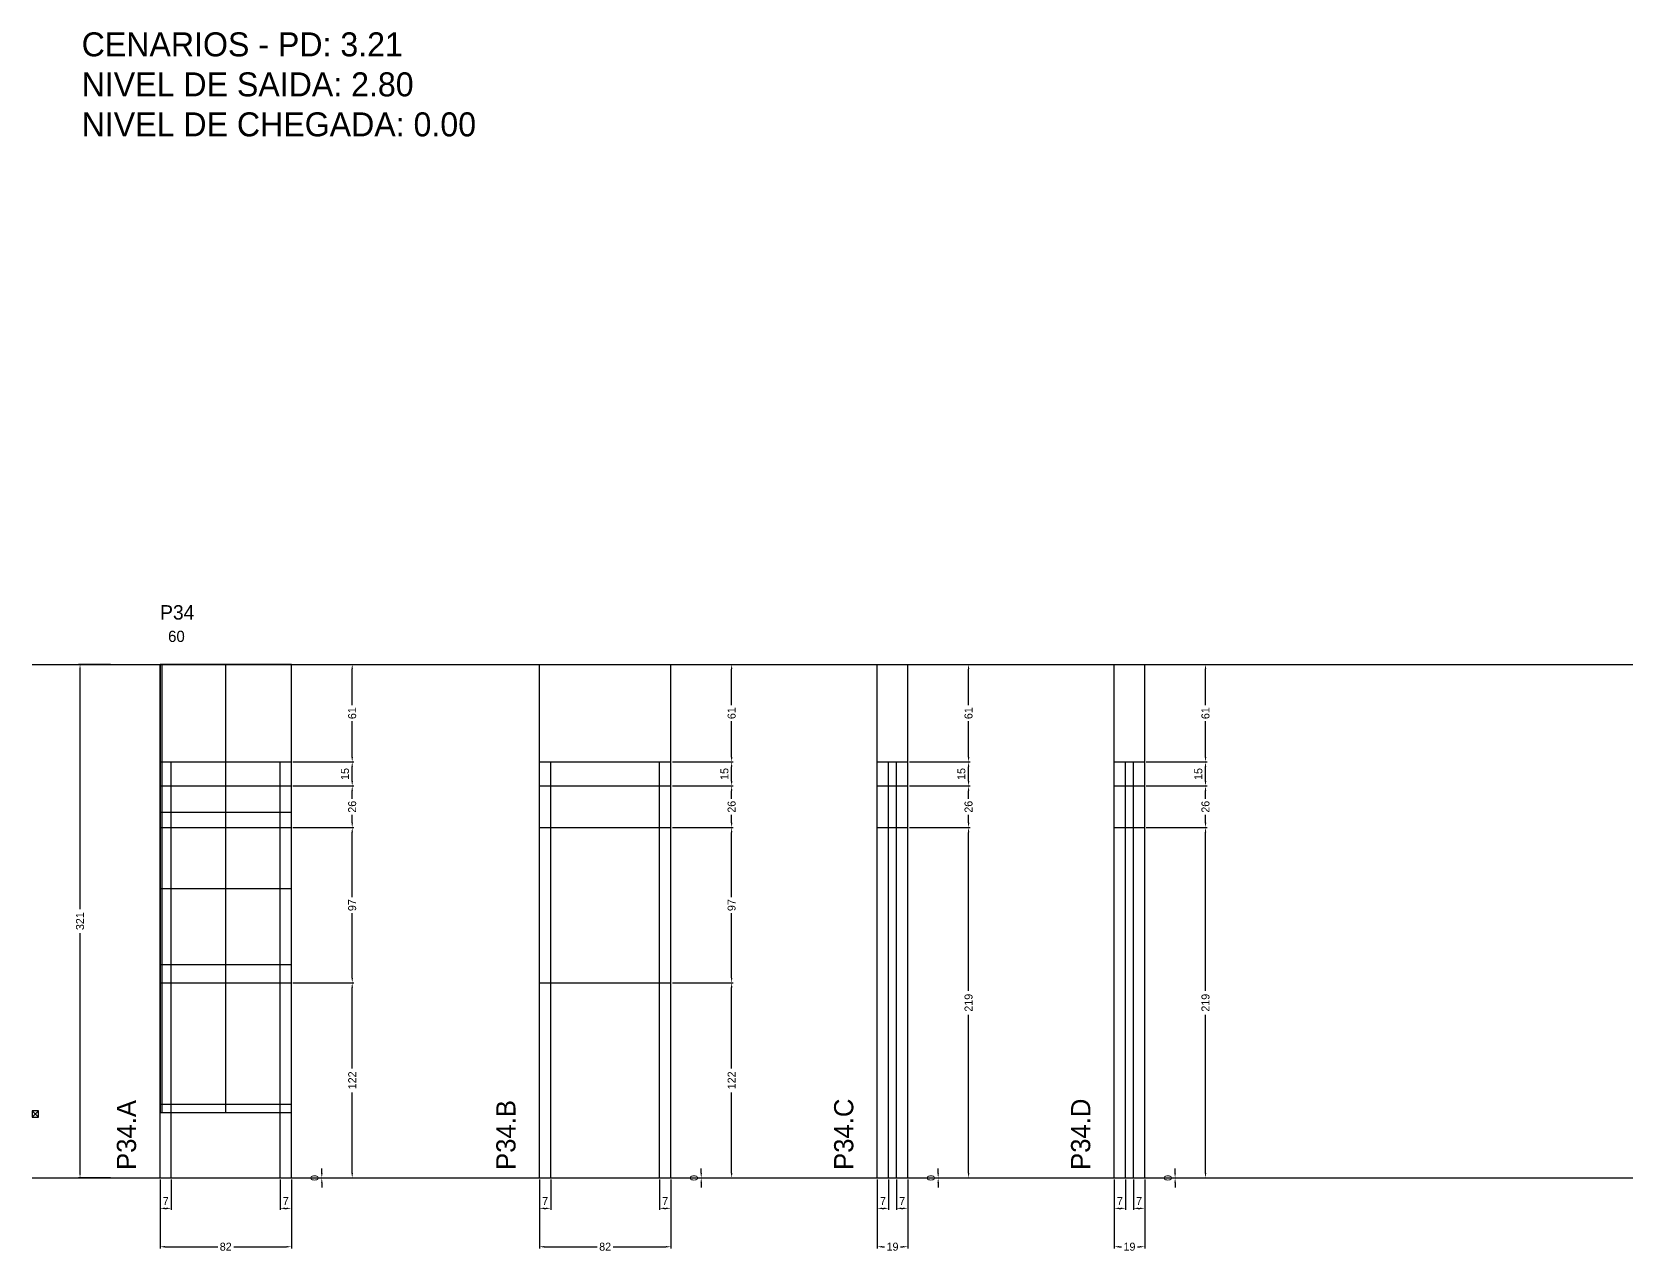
# Model space of a CAD drawing. Header units: centimetres. Extents: x -8500 to 4257, y -467 to 295.
# Drawn here: x -7000 to -6000, y -467 to 295 of the extents above; entities that cross this region are included whole.
import ezdxf

# ---------------------------------------------------------------- set-up
doc = ezdxf.new("R2010")
doc.units = ezdxf.units.CM
doc.linetypes.add('DASHED', pattern=[2, -2])
for name, color, linetype in [('CHAPA', 140, 'Continuous'), ('COTA', 241, 'Continuous'), ('Madeira', 30, 'Continuous'), ('MEIO_PONT', 160, 'Continuous'), ('NOMENCLATURA', 7, 'Continuous'), ('Nível', 160, 'Continuous'), ('Painéis', 200, 'Continuous'), ('Perfil Metálico', 150, 'Continuous'), ('SARR_2.2x7', 40, 'Continuous'), ('SARRAFO DE PRESSAO', 200, 'Continuous'), ('texto', 7, 'Continuous'), ('TEXTO_GERAL', 7, 'Continuous')]:
    doc.layers.add(name, color=color, linetype=linetype)
doc.dimstyles.new('PAINEL-NOVA', dxfattribs={"dimtxt": 5, "dimasz": 3, "dimexe": 1, "dimexo": 1, "dimgap": 1, "dimtad": 1, "dimcen": 2.5, "dimazin": 3, "dimtfac": 1, "dimtmove": 0, "dimatfit": 3})

# ---------------------------------------------------------------- blocks, each defined once
blk = doc.blocks.new('_CLOSEDFILLED')
at = {"color": 0, "linetype": 'BYBLOCK'}
blk.add_solid([(-1, 0.16), (0, 0), (-1, -0.16)], dxfattribs=at)
blk = doc.blocks.new('*D1')
for p, q in [((-6951, -100), (-6971, -100)), ((-6970, -253), (-6970, -103)), ((-6970, -418), (-6970, -268)), ((-6951, -421), (-6971, -421))]:
    blk.add_line(p, q)
at = {"layer": 'Defpoints'}
for p in [(-6950, -100), (-6970, -421), (-6950, -421)]:
    blk.add_point(p, dxfattribs=at)
at = {"layer": 'COTA', "xscale": 3, "yscale": 3}
for p, rotation in [((-6970, -100), 90), ((-6970, -421), 270)]:
    blk.add_blockref('_CLOSEDFILLED', p, dxfattribs=dict(at, rotation=rotation))
at = {"layer": 'COTA', "insert": (-6970, -260.5), "char_height": 5, "attachment_point": 5, "rotation": 90}
blk.add_mtext('321', dxfattribs=at)
blk = doc.blocks.new('MULDURA')
at = {"layer": 'Paineis'}
for p, q in [((0, 0), (4, 4)), ((4, 0), (0, 4))]:
    blk.add_line(p, q, dxfattribs=at)
blk.add_lwpolyline([(0, 0), (4, 0), (4, 4), (0, 4)], close=True, dxfattribs=at)
blk = doc.blocks.new('*D3')
at = {"color": 4}
for p, q in [((-6837, -299), (-6799, -299)), ((-6800, -352.5), (-6800, -302)), ((-6800, -418), (-6800, -367.5)), ((-6837, -421), (-6799, -421))]:
    blk.add_line(p, q, dxfattribs=at)
at = {"layer": 'Defpoints'}
for p in [(-6838, -299), (-6838, -421), (-6800, -421)]:
    blk.add_point(p, dxfattribs=at)
at = {"layer": 'COTA', "color": 4, "xscale": 3, "yscale": 3}
for p, rotation in [((-6800, -299), 90), ((-6800, -421), 270)]:
    blk.add_blockref('_CLOSEDFILLED', p, dxfattribs=dict(at, rotation=rotation))
at = {"layer": 'COTA', "color": 4, "insert": (-6800, -360), "char_height": 5, "attachment_point": 5, "rotation": 90}
blk.add_mtext('122', dxfattribs=at)
blk = doc.blocks.new('*D4')
at = {"color": 4}
for p, q in [((-6837, -202), (-6799, -202)), ((-6800, -245.5), (-6800, -205)), ((-6800, -296), (-6800, -255.5)), ((-6837, -299), (-6799, -299))]:
    blk.add_line(p, q, dxfattribs=at)
at = {"layer": 'Defpoints'}
for p in [(-6838, -202), (-6838, -299), (-6800, -299)]:
    blk.add_point(p, dxfattribs=at)
at = {"layer": 'COTA', "color": 4, "xscale": 3, "yscale": 3}
for p, rotation in [((-6800, -202), 90), ((-6800, -299), 270)]:
    blk.add_blockref('_CLOSEDFILLED', p, dxfattribs=dict(at, rotation=rotation))
at = {"layer": 'COTA', "color": 4, "insert": (-6800, -250.5), "char_height": 5, "attachment_point": 5, "rotation": 90}
blk.add_mtext('97', dxfattribs=at)
blk = doc.blocks.new('*D5')
at = {"color": 4}
for p, q in [((-6837, -176), (-6799, -176)), ((-6800, -184), (-6800, -179)), ((-6800, -199), (-6800, -194)), ((-6837, -202), (-6799, -202))]:
    blk.add_line(p, q, dxfattribs=at)
at = {"layer": 'Defpoints'}
for p in [(-6838, -176), (-6838, -202), (-6800, -202)]:
    blk.add_point(p, dxfattribs=at)
at = {"layer": 'COTA', "color": 4, "xscale": 3, "yscale": 3}
for p, rotation in [((-6800, -176), 90), ((-6800, -202), 270)]:
    blk.add_blockref('_CLOSEDFILLED', p, dxfattribs=dict(at, rotation=rotation))
at = {"layer": 'COTA', "color": 4, "insert": (-6800, -189), "char_height": 5, "attachment_point": 5, "rotation": 90}
blk.add_mtext('26', dxfattribs=at)
blk = doc.blocks.new('*D6')
at = {"color": 4}
for p, q in [((-6837, -161), (-6799, -161)), ((-6800, -173), (-6800, -164)), ((-6837, -176), (-6799, -176))]:
    blk.add_line(p, q, dxfattribs=at)
at = {"layer": 'Defpoints'}
for p in [(-6838, -161), (-6838, -176), (-6800, -176)]:
    blk.add_point(p, dxfattribs=at)
at = {"layer": 'COTA', "color": 4, "xscale": 3, "yscale": 3}
for p, rotation in [((-6800, -161), 90), ((-6800, -176), 270)]:
    blk.add_blockref('_CLOSEDFILLED', p, dxfattribs=dict(at, rotation=rotation))
at = {"layer": 'COTA', "color": 4, "insert": (-6804.5, -168.5), "char_height": 5, "attachment_point": 5, "rotation": 90}
blk.add_mtext('15', dxfattribs=at)
blk = doc.blocks.new('*D7')
at = {"color": 4}
for p, q in [((-6837, -100), (-6799, -100)), ((-6800, -125.5), (-6800, -103)), ((-6800, -158), (-6800, -135.5)), ((-6837, -161), (-6799, -161))]:
    blk.add_line(p, q, dxfattribs=at)
at = {"layer": 'Defpoints'}
for p in [(-6838, -100), (-6838, -161), (-6800, -161)]:
    blk.add_point(p, dxfattribs=at)
at = {"layer": 'COTA', "color": 4, "xscale": 3, "yscale": 3}
for p, rotation in [((-6800, -100), 90), ((-6800, -161), 270)]:
    blk.add_blockref('_CLOSEDFILLED', p, dxfattribs=dict(at, rotation=rotation))
at = {"layer": 'COTA', "color": 4, "insert": (-6800, -130.5), "char_height": 5, "attachment_point": 5, "rotation": 90}
blk.add_mtext('61', dxfattribs=at)
blk = doc.blocks.new('*D8')
at = {"color": 4}
for p, q in [((-6920, -422), (-6920, -441)), ((-6913, -422), (-6913, -441)), ((-6917, -440), (-6916, -440))]:
    blk.add_line(p, q, dxfattribs=at)
at = {"layer": 'Defpoints'}
for p in [(-6920, -421), (-6913, -421), (-6920, -440)]:
    blk.add_point(p, dxfattribs=at)
at = {"layer": 'COTA', "color": 4, "xscale": 3, "yscale": 3, "rotation": 180}
blk.add_blockref('_CLOSEDFILLED', (-6920, -440), dxfattribs=at)
at = {"layer": 'COTA', "color": 4, "xscale": 3, "yscale": 3}
blk.add_blockref('_CLOSEDFILLED', (-6913, -440), dxfattribs=at)
at = {"layer": 'COTA', "color": 4, "insert": (-6916.5, -435.5), "char_height": 5, "attachment_point": 5}
blk.add_mtext('7', dxfattribs=at)
blk = doc.blocks.new('*D9')
at = {"color": 4}
for p, q in [((-6845, -422), (-6845, -441)), ((-6838, -422), (-6838, -441)), ((-6842, -440), (-6841, -440))]:
    blk.add_line(p, q, dxfattribs=at)
at = {"layer": 'Defpoints'}
for p in [(-6845, -421), (-6838, -421), (-6845, -440)]:
    blk.add_point(p, dxfattribs=at)
at = {"layer": 'COTA', "color": 4, "xscale": 3, "yscale": 3, "rotation": 180}
blk.add_blockref('_CLOSEDFILLED', (-6845, -440), dxfattribs=at)
at = {"layer": 'COTA', "color": 4, "xscale": 3, "yscale": 3}
blk.add_blockref('_CLOSEDFILLED', (-6838, -440), dxfattribs=at)
at = {"layer": 'COTA', "color": 4, "insert": (-6841.5, -435.5), "char_height": 5, "attachment_point": 5}
blk.add_mtext('7', dxfattribs=at)
blk = doc.blocks.new('*D10')
at = {"color": 4}
for p, q in [((-6920, -422), (-6920, -465)), ((-6838, -422), (-6838, -465)), ((-6917, -464), (-6884, -464)), ((-6874, -464), (-6841, -464))]:
    blk.add_line(p, q, dxfattribs=at)
at = {"layer": 'Defpoints'}
for p in [(-6920, -421), (-6838, -421), (-6920, -464)]:
    blk.add_point(p, dxfattribs=at)
at = {"layer": 'COTA', "color": 4, "xscale": 3, "yscale": 3, "rotation": 180}
blk.add_blockref('_CLOSEDFILLED', (-6920, -464), dxfattribs=at)
at = {"layer": 'COTA', "color": 4, "xscale": 3, "yscale": 3}
blk.add_blockref('_CLOSEDFILLED', (-6838, -464), dxfattribs=at)
at = {"layer": 'COTA', "color": 4, "insert": (-6879, -464), "char_height": 5, "attachment_point": 5}
blk.add_mtext('82', dxfattribs=at)
blk = doc.blocks.new('*D12')
at = {"color": 4}
for p, q in [((-6600, -299), (-6562, -299)), ((-6563, -352.5), (-6563, -302)), ((-6563, -418), (-6563, -367.5)), ((-6600, -421), (-6562, -421))]:
    blk.add_line(p, q, dxfattribs=at)
at = {"layer": 'Defpoints'}
for p in [(-6601, -299), (-6601, -421), (-6563, -421)]:
    blk.add_point(p, dxfattribs=at)
at = {"layer": 'COTA', "color": 4, "xscale": 3, "yscale": 3}
for p, rotation in [((-6563, -299), 90), ((-6563, -421), 270)]:
    blk.add_blockref('_CLOSEDFILLED', p, dxfattribs=dict(at, rotation=rotation))
at = {"layer": 'COTA', "color": 4, "insert": (-6563, -360), "char_height": 5, "attachment_point": 5, "rotation": 90}
blk.add_mtext('122', dxfattribs=at)
blk = doc.blocks.new('*D13')
at = {"color": 4}
for p, q in [((-6600, -202), (-6562, -202)), ((-6563, -245.5), (-6563, -205)), ((-6563, -296), (-6563, -255.5)), ((-6600, -299), (-6562, -299))]:
    blk.add_line(p, q, dxfattribs=at)
at = {"layer": 'Defpoints'}
for p in [(-6601, -202), (-6601, -299), (-6563, -299)]:
    blk.add_point(p, dxfattribs=at)
at = {"layer": 'COTA', "color": 4, "xscale": 3, "yscale": 3}
for p, rotation in [((-6563, -202), 90), ((-6563, -299), 270)]:
    blk.add_blockref('_CLOSEDFILLED', p, dxfattribs=dict(at, rotation=rotation))
at = {"layer": 'COTA', "color": 4, "insert": (-6563, -250.5), "char_height": 5, "attachment_point": 5, "rotation": 90}
blk.add_mtext('97', dxfattribs=at)
blk = doc.blocks.new('*D14')
at = {"color": 4}
for p, q in [((-6600, -176), (-6562, -176)), ((-6563, -184), (-6563, -179)), ((-6563, -199), (-6563, -194)), ((-6600, -202), (-6562, -202))]:
    blk.add_line(p, q, dxfattribs=at)
at = {"layer": 'Defpoints'}
for p in [(-6601, -176), (-6601, -202), (-6563, -202)]:
    blk.add_point(p, dxfattribs=at)
at = {"layer": 'COTA', "color": 4, "xscale": 3, "yscale": 3}
for p, rotation in [((-6563, -176), 90), ((-6563, -202), 270)]:
    blk.add_blockref('_CLOSEDFILLED', p, dxfattribs=dict(at, rotation=rotation))
at = {"layer": 'COTA', "color": 4, "insert": (-6563, -189), "char_height": 5, "attachment_point": 5, "rotation": 90}
blk.add_mtext('26', dxfattribs=at)
blk = doc.blocks.new('*D15')
at = {"color": 4}
for p, q in [((-6600, -161), (-6562, -161)), ((-6563, -173), (-6563, -164)), ((-6600, -176), (-6562, -176))]:
    blk.add_line(p, q, dxfattribs=at)
at = {"layer": 'Defpoints'}
for p in [(-6601, -161), (-6601, -176), (-6563, -176)]:
    blk.add_point(p, dxfattribs=at)
at = {"layer": 'COTA', "color": 4, "xscale": 3, "yscale": 3}
for p, rotation in [((-6563, -161), 90), ((-6563, -176), 270)]:
    blk.add_blockref('_CLOSEDFILLED', p, dxfattribs=dict(at, rotation=rotation))
at = {"layer": 'COTA', "color": 4, "insert": (-6567.5, -168.5), "char_height": 5, "attachment_point": 5, "rotation": 90}
blk.add_mtext('15', dxfattribs=at)
blk = doc.blocks.new('*D16')
at = {"color": 4}
for p, q in [((-6600, -100), (-6562, -100)), ((-6563, -125.5), (-6563, -103)), ((-6563, -158), (-6563, -135.5)), ((-6600, -161), (-6562, -161))]:
    blk.add_line(p, q, dxfattribs=at)
at = {"layer": 'Defpoints'}
for p in [(-6601, -100), (-6601, -161), (-6563, -161)]:
    blk.add_point(p, dxfattribs=at)
at = {"layer": 'COTA', "color": 4, "xscale": 3, "yscale": 3}
for p, rotation in [((-6563, -100), 90), ((-6563, -161), 270)]:
    blk.add_blockref('_CLOSEDFILLED', p, dxfattribs=dict(at, rotation=rotation))
at = {"layer": 'COTA', "color": 4, "insert": (-6563, -130.5), "char_height": 5, "attachment_point": 5, "rotation": 90}
blk.add_mtext('61', dxfattribs=at)
blk = doc.blocks.new('*D17')
at = {"color": 4}
for p, q in [((-6683, -422), (-6683, -441)), ((-6676, -422), (-6676, -441)), ((-6680, -440), (-6679, -440))]:
    blk.add_line(p, q, dxfattribs=at)
at = {"layer": 'Defpoints'}
for p in [(-6683, -421), (-6676, -421), (-6683, -440)]:
    blk.add_point(p, dxfattribs=at)
at = {"layer": 'COTA', "color": 4, "xscale": 3, "yscale": 3, "rotation": 180}
blk.add_blockref('_CLOSEDFILLED', (-6683, -440), dxfattribs=at)
at = {"layer": 'COTA', "color": 4, "xscale": 3, "yscale": 3}
blk.add_blockref('_CLOSEDFILLED', (-6676, -440), dxfattribs=at)
at = {"layer": 'COTA', "color": 4, "insert": (-6679.5, -435.5), "char_height": 5, "attachment_point": 5}
blk.add_mtext('7', dxfattribs=at)
blk = doc.blocks.new('*D18')
at = {"color": 4}
for p, q in [((-6608, -422), (-6608, -441)), ((-6601, -422), (-6601, -441)), ((-6605, -440), (-6604, -440))]:
    blk.add_line(p, q, dxfattribs=at)
at = {"layer": 'Defpoints'}
for p in [(-6608, -421), (-6601, -421), (-6608, -440)]:
    blk.add_point(p, dxfattribs=at)
at = {"layer": 'COTA', "color": 4, "xscale": 3, "yscale": 3, "rotation": 180}
blk.add_blockref('_CLOSEDFILLED', (-6608, -440), dxfattribs=at)
at = {"layer": 'COTA', "color": 4, "xscale": 3, "yscale": 3}
blk.add_blockref('_CLOSEDFILLED', (-6601, -440), dxfattribs=at)
at = {"layer": 'COTA', "color": 4, "insert": (-6604.5, -435.5), "char_height": 5, "attachment_point": 5}
blk.add_mtext('7', dxfattribs=at)
blk = doc.blocks.new('*D19')
at = {"color": 4}
for p, q in [((-6683, -422), (-6683, -465)), ((-6601, -422), (-6601, -465)), ((-6680, -464), (-6647, -464)), ((-6637, -464), (-6604, -464))]:
    blk.add_line(p, q, dxfattribs=at)
at = {"layer": 'Defpoints'}
for p in [(-6683, -421), (-6601, -421), (-6683, -464)]:
    blk.add_point(p, dxfattribs=at)
at = {"layer": 'COTA', "color": 4, "xscale": 3, "yscale": 3, "rotation": 180}
blk.add_blockref('_CLOSEDFILLED', (-6683, -464), dxfattribs=at)
at = {"layer": 'COTA', "color": 4, "xscale": 3, "yscale": 3}
blk.add_blockref('_CLOSEDFILLED', (-6601, -464), dxfattribs=at)
at = {"layer": 'COTA', "color": 4, "insert": (-6642, -464), "char_height": 5, "attachment_point": 5}
blk.add_mtext('82', dxfattribs=at)
blk = doc.blocks.new('*D21')
at = {"color": 4}
for p, q in [((-6452, -202), (-6414, -202)), ((-6415, -304), (-6415, -205)), ((-6415, -418), (-6415, -319)), ((-6452, -421), (-6414, -421))]:
    blk.add_line(p, q, dxfattribs=at)
at = {"layer": 'Defpoints'}
for p in [(-6453, -202), (-6453, -421), (-6415, -421)]:
    blk.add_point(p, dxfattribs=at)
at = {"layer": 'COTA', "color": 4, "xscale": 3, "yscale": 3}
for p, rotation in [((-6415, -202), 90), ((-6415, -421), 270)]:
    blk.add_blockref('_CLOSEDFILLED', p, dxfattribs=dict(at, rotation=rotation))
at = {"layer": 'COTA', "color": 4, "insert": (-6415, -311.5), "char_height": 5, "attachment_point": 5, "rotation": 90}
blk.add_mtext('219', dxfattribs=at)
blk = doc.blocks.new('*D22')
at = {"color": 4}
for p, q in [((-6452, -176), (-6414, -176)), ((-6415, -184), (-6415, -179)), ((-6415, -199), (-6415, -194)), ((-6452, -202), (-6414, -202))]:
    blk.add_line(p, q, dxfattribs=at)
at = {"layer": 'Defpoints'}
for p in [(-6453, -176), (-6453, -202), (-6415, -202)]:
    blk.add_point(p, dxfattribs=at)
at = {"layer": 'COTA', "color": 4, "xscale": 3, "yscale": 3}
for p, rotation in [((-6415, -176), 90), ((-6415, -202), 270)]:
    blk.add_blockref('_CLOSEDFILLED', p, dxfattribs=dict(at, rotation=rotation))
at = {"layer": 'COTA', "color": 4, "insert": (-6415, -189), "char_height": 5, "attachment_point": 5, "rotation": 90}
blk.add_mtext('26', dxfattribs=at)
blk = doc.blocks.new('*D23')
at = {"color": 4}
for p, q in [((-6452, -161), (-6414, -161)), ((-6415, -173), (-6415, -164)), ((-6452, -176), (-6414, -176))]:
    blk.add_line(p, q, dxfattribs=at)
at = {"layer": 'Defpoints'}
for p in [(-6453, -161), (-6453, -176), (-6415, -176)]:
    blk.add_point(p, dxfattribs=at)
at = {"layer": 'COTA', "color": 4, "xscale": 3, "yscale": 3}
for p, rotation in [((-6415, -161), 90), ((-6415, -176), 270)]:
    blk.add_blockref('_CLOSEDFILLED', p, dxfattribs=dict(at, rotation=rotation))
at = {"layer": 'COTA', "color": 4, "insert": (-6419.5, -168.5), "char_height": 5, "attachment_point": 5, "rotation": 90}
blk.add_mtext('15', dxfattribs=at)
blk = doc.blocks.new('*D24')
at = {"color": 4}
for p, q in [((-6452, -100), (-6414, -100)), ((-6415, -125.5), (-6415, -103)), ((-6415, -158), (-6415, -135.5)), ((-6452, -161), (-6414, -161))]:
    blk.add_line(p, q, dxfattribs=at)
at = {"layer": 'Defpoints'}
for p in [(-6453, -100), (-6453, -161), (-6415, -161)]:
    blk.add_point(p, dxfattribs=at)
at = {"layer": 'COTA', "color": 4, "xscale": 3, "yscale": 3}
for p, rotation in [((-6415, -100), 90), ((-6415, -161), 270)]:
    blk.add_blockref('_CLOSEDFILLED', p, dxfattribs=dict(at, rotation=rotation))
at = {"layer": 'COTA', "color": 4, "insert": (-6415, -130.5), "char_height": 5, "attachment_point": 5, "rotation": 90}
blk.add_mtext('61', dxfattribs=at)
blk = doc.blocks.new('*D25')
at = {"color": 4}
for p, q in [((-6472, -422), (-6472, -441)), ((-6465, -422), (-6465, -441)), ((-6469, -440), (-6468, -440))]:
    blk.add_line(p, q, dxfattribs=at)
at = {"layer": 'Defpoints'}
for p in [(-6472, -421), (-6465, -421), (-6472, -440)]:
    blk.add_point(p, dxfattribs=at)
at = {"layer": 'COTA', "color": 4, "xscale": 3, "yscale": 3, "rotation": 180}
blk.add_blockref('_CLOSEDFILLED', (-6472, -440), dxfattribs=at)
at = {"layer": 'COTA', "color": 4, "xscale": 3, "yscale": 3}
blk.add_blockref('_CLOSEDFILLED', (-6465, -440), dxfattribs=at)
at = {"layer": 'COTA', "color": 4, "insert": (-6468.5, -435.5), "char_height": 5, "attachment_point": 5}
blk.add_mtext('7', dxfattribs=at)
blk = doc.blocks.new('*D26')
at = {"color": 4}
for p, q in [((-6460, -422), (-6460, -441)), ((-6453, -422), (-6453, -441)), ((-6457, -440), (-6456, -440))]:
    blk.add_line(p, q, dxfattribs=at)
at = {"layer": 'Defpoints'}
for p in [(-6460, -421), (-6453, -421), (-6460, -440)]:
    blk.add_point(p, dxfattribs=at)
at = {"layer": 'COTA', "color": 4, "xscale": 3, "yscale": 3, "rotation": 180}
blk.add_blockref('_CLOSEDFILLED', (-6460, -440), dxfattribs=at)
at = {"layer": 'COTA', "color": 4, "xscale": 3, "yscale": 3}
blk.add_blockref('_CLOSEDFILLED', (-6453, -440), dxfattribs=at)
at = {"layer": 'COTA', "color": 4, "insert": (-6456.5, -435.5), "char_height": 5, "attachment_point": 5}
blk.add_mtext('7', dxfattribs=at)
blk = doc.blocks.new('*D27')
at = {"color": 4}
for p, q in [((-6472, -422), (-6472, -465)), ((-6453, -422), (-6453, -465)), ((-6469, -464), (-6467.5, -464)), ((-6457.5, -464), (-6456, -464))]:
    blk.add_line(p, q, dxfattribs=at)
at = {"layer": 'Defpoints'}
for p in [(-6472, -421), (-6453, -421), (-6472, -464)]:
    blk.add_point(p, dxfattribs=at)
at = {"layer": 'COTA', "color": 4, "xscale": 3, "yscale": 3, "rotation": 180}
blk.add_blockref('_CLOSEDFILLED', (-6472, -464), dxfattribs=at)
at = {"layer": 'COTA', "color": 4, "xscale": 3, "yscale": 3}
blk.add_blockref('_CLOSEDFILLED', (-6453, -464), dxfattribs=at)
at = {"layer": 'COTA', "color": 4, "insert": (-6462.5, -464), "char_height": 5, "attachment_point": 5}
blk.add_mtext('19', dxfattribs=at)
blk = doc.blocks.new('*D29')
at = {"color": 4}
for p, q in [((-6304, -202), (-6266, -202)), ((-6267, -304), (-6267, -205)), ((-6267, -418), (-6267, -319)), ((-6304, -421), (-6266, -421))]:
    blk.add_line(p, q, dxfattribs=at)
at = {"layer": 'Defpoints'}
for p in [(-6305, -202), (-6305, -421), (-6267, -421)]:
    blk.add_point(p, dxfattribs=at)
at = {"layer": 'COTA', "color": 4, "xscale": 3, "yscale": 3}
for p, rotation in [((-6267, -202), 90), ((-6267, -421), 270)]:
    blk.add_blockref('_CLOSEDFILLED', p, dxfattribs=dict(at, rotation=rotation))
at = {"layer": 'COTA', "color": 4, "insert": (-6267, -311.5), "char_height": 5, "attachment_point": 5, "rotation": 90}
blk.add_mtext('219', dxfattribs=at)
blk = doc.blocks.new('*D30')
at = {"color": 4}
for p, q in [((-6304, -176), (-6266, -176)), ((-6267, -184), (-6267, -179)), ((-6267, -199), (-6267, -194)), ((-6304, -202), (-6266, -202))]:
    blk.add_line(p, q, dxfattribs=at)
at = {"layer": 'Defpoints'}
for p in [(-6305, -176), (-6305, -202), (-6267, -202)]:
    blk.add_point(p, dxfattribs=at)
at = {"layer": 'COTA', "color": 4, "xscale": 3, "yscale": 3}
for p, rotation in [((-6267, -176), 90), ((-6267, -202), 270)]:
    blk.add_blockref('_CLOSEDFILLED', p, dxfattribs=dict(at, rotation=rotation))
at = {"layer": 'COTA', "color": 4, "insert": (-6267, -189), "char_height": 5, "attachment_point": 5, "rotation": 90}
blk.add_mtext('26', dxfattribs=at)
blk = doc.blocks.new('*D31')
at = {"color": 4}
for p, q in [((-6304, -161), (-6266, -161)), ((-6267, -173), (-6267, -164)), ((-6304, -176), (-6266, -176))]:
    blk.add_line(p, q, dxfattribs=at)
at = {"layer": 'Defpoints'}
for p in [(-6305, -161), (-6305, -176), (-6267, -176)]:
    blk.add_point(p, dxfattribs=at)
at = {"layer": 'COTA', "color": 4, "xscale": 3, "yscale": 3}
for p, rotation in [((-6267, -161), 90), ((-6267, -176), 270)]:
    blk.add_blockref('_CLOSEDFILLED', p, dxfattribs=dict(at, rotation=rotation))
at = {"layer": 'COTA', "color": 4, "insert": (-6271.5, -168.5), "char_height": 5, "attachment_point": 5, "rotation": 90}
blk.add_mtext('15', dxfattribs=at)
blk = doc.blocks.new('*D32')
at = {"color": 4}
for p, q in [((-6304, -100), (-6266, -100)), ((-6267, -125.5), (-6267, -103)), ((-6267, -158), (-6267, -135.5)), ((-6304, -161), (-6266, -161))]:
    blk.add_line(p, q, dxfattribs=at)
at = {"layer": 'Defpoints'}
for p in [(-6305, -100), (-6305, -161), (-6267, -161)]:
    blk.add_point(p, dxfattribs=at)
at = {"layer": 'COTA', "color": 4, "xscale": 3, "yscale": 3}
for p, rotation in [((-6267, -100), 90), ((-6267, -161), 270)]:
    blk.add_blockref('_CLOSEDFILLED', p, dxfattribs=dict(at, rotation=rotation))
at = {"layer": 'COTA', "color": 4, "insert": (-6267, -130.5), "char_height": 5, "attachment_point": 5, "rotation": 90}
blk.add_mtext('61', dxfattribs=at)
blk = doc.blocks.new('*D33')
at = {"color": 4}
for p, q in [((-6324, -422), (-6324, -441)), ((-6317, -422), (-6317, -441)), ((-6321, -440), (-6320, -440))]:
    blk.add_line(p, q, dxfattribs=at)
at = {"layer": 'Defpoints'}
for p in [(-6324, -421), (-6317, -421), (-6324, -440)]:
    blk.add_point(p, dxfattribs=at)
at = {"layer": 'COTA', "color": 4, "xscale": 3, "yscale": 3, "rotation": 180}
blk.add_blockref('_CLOSEDFILLED', (-6324, -440), dxfattribs=at)
at = {"layer": 'COTA', "color": 4, "xscale": 3, "yscale": 3}
blk.add_blockref('_CLOSEDFILLED', (-6317, -440), dxfattribs=at)
at = {"layer": 'COTA', "color": 4, "insert": (-6320.5, -435.5), "char_height": 5, "attachment_point": 5}
blk.add_mtext('7', dxfattribs=at)
blk = doc.blocks.new('*D34')
at = {"color": 4}
for p, q in [((-6312, -422), (-6312, -441)), ((-6305, -422), (-6305, -441)), ((-6309, -440), (-6308, -440))]:
    blk.add_line(p, q, dxfattribs=at)
at = {"layer": 'Defpoints'}
for p in [(-6312, -421), (-6305, -421), (-6312, -440)]:
    blk.add_point(p, dxfattribs=at)
at = {"layer": 'COTA', "color": 4, "xscale": 3, "yscale": 3, "rotation": 180}
blk.add_blockref('_CLOSEDFILLED', (-6312, -440), dxfattribs=at)
at = {"layer": 'COTA', "color": 4, "xscale": 3, "yscale": 3}
blk.add_blockref('_CLOSEDFILLED', (-6305, -440), dxfattribs=at)
at = {"layer": 'COTA', "color": 4, "insert": (-6308.5, -435.5), "char_height": 5, "attachment_point": 5}
blk.add_mtext('7', dxfattribs=at)
blk = doc.blocks.new('*D35')
at = {"color": 4}
for p, q in [((-6324, -422), (-6324, -465)), ((-6305, -422), (-6305, -465)), ((-6321, -464), (-6319.5, -464)), ((-6309.5, -464), (-6308, -464))]:
    blk.add_line(p, q, dxfattribs=at)
at = {"layer": 'Defpoints'}
for p in [(-6324, -421), (-6305, -421), (-6324, -464)]:
    blk.add_point(p, dxfattribs=at)
at = {"layer": 'COTA', "color": 4, "xscale": 3, "yscale": 3, "rotation": 180}
blk.add_blockref('_CLOSEDFILLED', (-6324, -464), dxfattribs=at)
at = {"layer": 'COTA', "color": 4, "xscale": 3, "yscale": 3}
blk.add_blockref('_CLOSEDFILLED', (-6305, -464), dxfattribs=at)
at = {"layer": 'COTA', "color": 4, "insert": (-6314.5, -464), "char_height": 5, "attachment_point": 5}
blk.add_mtext('19', dxfattribs=at)

msp = doc.modelspace()

# ---------------------------------------------------------------- linework, layer by layer
at = {"layer": 'CHAPA'}
msp.add_lwpolyline([(-6920, -380), (-6918.8, -380), (-6918.8, -100), (-6920, -100)], close=True, dxfattribs=at)
at = {"layer": 'COTA'}
for p, q in [((-6920, -161), (-6920, -100)), ((-6920, -100), (-6838, -100)), ((-6838, -161), (-6838, -100)), ((-6683, -161), (-6683, -100)), ((-6683, -100), (-6601, -100)), ((-6601, -161), (-6601, -100)), ((-6472, -161), (-6472, -100)), ((-6472, -100), (-6453, -100)), ((-6453, -161), (-6453, -100)), ((-6324, -161), (-6324, -100)), ((-6324, -100), (-6305, -100)), ((-6305, -161), (-6305, -100))]:
    msp.add_line(p, q, dxfattribs=at)
at = {"layer": 'Madeira'}
for points in [[(-6920, -192.4), (-6838, -192.4)], [(-6920, -287.6), (-6838, -287.6)]]:
    msp.add_lwpolyline(points, dxfattribs=at)
at = {"layer": 'MEIO_PONT'}
msp.add_lwpolyline([(-6920, -240), (-6838, -240)], dxfattribs=at)
at = {"layer": 'Nível', "linetype": 'DASHED'}
for points in [[(-7000, -100), (-6000, -100)], [(-7000, -421), (-6000, -421)]]:
    msp.add_lwpolyline(points, dxfattribs=at)
at = {"layer": 'Painéis'}
for p, q in [((-6920, -161), (-6838, -161)), ((-6920, -421), (-6920, -161)), ((-6838, -421), (-6838, -161)), ((-6683, -161), (-6601, -161)), ((-6683, -421), (-6683, -161)), ((-6601, -421), (-6601, -161)), ((-6472, -161), (-6453, -161)), ((-6472, -421), (-6472, -161)), ((-6453, -421), (-6453, -161)), ((-6324, -161), (-6305, -161)), ((-6324, -421), (-6324, -161)), ((-6305, -421), (-6305, -161)), ((-6920, -176), (-6838, -176)), ((-6683, -176), (-6601, -176)), ((-6472, -176), (-6453, -176)), ((-6324, -176), (-6305, -176)), ((-6920, -202), (-6838, -202)), ((-6683, -202), (-6601, -202)), ((-6472, -202), (-6453, -202)), ((-6324, -202), (-6305, -202)), ((-6920, -299), (-6838, -299)), ((-6683, -299), (-6601, -299)), ((-6920, -421), (-6838, -421)), ((-6683, -421), (-6601, -421)), ((-6472, -421), (-6453, -421)), ((-6324, -421), (-6305, -421))]:
    msp.add_line(p, q, dxfattribs=at)
msp.add_lwpolyline([(-6920, -380), (-6838, -380), (-6838, -100), (-6920, -100)], close=True, dxfattribs=at)
at = {"layer": 'Perfil Metálico'}
msp.add_line((-6879, -380), (-6879, -100), dxfattribs=at)
at = {"layer": 'SARR_2.2x7'}
for points in [[(-6913, -299), (-6913, -161)], [(-6845, -299), (-6845, -161)], [(-6676, -299), (-6676, -161)], [(-6608, -299), (-6608, -161)], [(-6465, -421), (-6465, -161)], [(-6460, -421), (-6460, -161)], [(-6317, -421), (-6317, -161)], [(-6312, -421), (-6312, -161)], [(-6913, -421), (-6913, -299)], [(-6845, -421), (-6845, -299)], [(-6676, -421), (-6676, -299)], [(-6608, -421), (-6608, -299)]]:
    msp.add_lwpolyline(points, dxfattribs=at)
at = {"layer": 'SARRAFO DE PRESSAO'}
msp.add_lwpolyline([(-6920, -380), (-6838, -380), (-6838, -375), (-6920, -375)], close=True, dxfattribs=at)

# ---------------------------------------------------------------- block references
at = {"layer": 'COTA'}
msp.add_blockref('MULDURA', (-7000, -383), dxfattribs=at)

# ---------------------------------------------------------------- texts
at = {"layer": 'NOMENCLATURA'}
for s, p in [('CENARIOS - PD: 3.21', (-6969, 280)), ('NIVEL DE SAIDA: 2.80', (-6969, 255)), ('NIVEL DE CHEGADA: 0.00', (-6969, 230))]:
    msp.add_text(s, height=15, dxfattribs=at).set_placement(p)
for s, p in [('P34.A', (-6935, -416)), ('P34.B', (-6698, -416)), ('P34.C', (-6487, -416)), ('P34.D', (-6339, -416))]:
    msp.add_text(s, height=12, rotation=90, dxfattribs=at).set_placement(p)
at = {"layer": 'texto'}
msp.add_text('60', height=7, dxfattribs=at).set_placement((-6915, -86))
at = {"layer": 'TEXTO_GERAL'}
msp.add_text('P34', height=9, dxfattribs=at).set_placement((-6920, -72))

# ---------------------------------------------------------------- dimensions: what is measured, and where the dimension line sits
at = {"layer": 'COTA'}
dim = msp.add_linear_dim(base=(-6970, -421), p1=(-6950, -421), p2=(-6950, -100), angle=90, dimstyle='PAINEL-NOVA', dxfattribs=at)
dim.commit()
dim.dimension.update_dxf_attribs({"geometry": '*D1', "text_midpoint": (-6970, -260.5)})
at = {"layer": 'COTA', "color": 4}
for base, p1, p2, picture, middle in [((-6800, -161), (-6838, -161), (-6838, -100), '*D7', (-6800, -130.5)), ((-6563, -161), (-6601, -161), (-6601, -100), '*D16', (-6563, -130.5)), ((-6415, -161), (-6453, -161), (-6453, -100), '*D24', (-6415, -130.5)), ((-6267, -161), (-6305, -161), (-6305, -100), '*D32', (-6267, -130.5)), ((-6800, -176), (-6838, -176), (-6838, -161), '*D6', (-6804.5, -168.5)), ((-6563, -176), (-6601, -176), (-6601, -161), '*D15', (-6567.5, -168.5)), ((-6415, -176), (-6453, -176), (-6453, -161), '*D23', (-6419.5, -168.5)), ((-6267, -176), (-6305, -176), (-6305, -161), '*D31', (-6271.5, -168.5)), ((-6800, -202), (-6838, -202), (-6838, -176), '*D5', (-6800, -189)), ((-6563, -202), (-6601, -202), (-6601, -176), '*D14', (-6563, -189)), ((-6415, -202), (-6453, -202), (-6453, -176), '*D22', (-6415, -189)), ((-6267, -202), (-6305, -202), (-6305, -176), '*D30', (-6267, -189)), ((-6800, -299), (-6838, -299), (-6838, -202), '*D4', (-6800, -250.5)), ((-6563, -299), (-6601, -299), (-6601, -202), '*D13', (-6563, -250.5)), ((-6415, -421), (-6453, -421), (-6453, -202), '*D21', (-6415, -311.5)), ((-6267, -421), (-6305, -421), (-6305, -202), '*D29', (-6267, -311.5)), ((-6800, -421), (-6838, -421), (-6838, -299), '*D3', (-6800, -360)), ((-6563, -421), (-6601, -421), (-6601, -299), '*D12', (-6563, -360))]:
    dim = msp.add_linear_dim(base=base, p1=p1, p2=p2, angle=90, dimstyle='PAINEL-NOVA', dxfattribs=at)
    dim.commit()
    dim.dimension.update_dxf_attribs({"geometry": picture, "text_midpoint": middle})
for base, p1, p2 in [((-6819, -421), (-6838, -421), (-6838, -421)), ((-6582, -421), (-6601, -421), (-6601, -421)), ((-6434, -421), (-6453, -421), (-6453, -421)), ((-6286, -421), (-6305, -421), (-6305, -421))]:
    msp.add_linear_dim(base=base, p1=p1, p2=p2, angle=90, dimstyle='PAINEL-NOVA', dxfattribs=at).render()
for base, p1, p2, picture, middle in [((-6920, -440), (-6920, -421), (-6913, -421), '*D8', (-6916.5, -435.5)), ((-6920, -464), (-6920, -421), (-6838, -421), '*D10', (-6879, -464)), ((-6845, -440), (-6845, -421), (-6838, -421), '*D9', (-6841.5, -435.5)), ((-6683, -440), (-6683, -421), (-6676, -421), '*D17', (-6679.5, -435.5)), ((-6683, -464), (-6683, -421), (-6601, -421), '*D19', (-6642, -464)), ((-6608, -440), (-6608, -421), (-6601, -421), '*D18', (-6604.5, -435.5)), ((-6472, -440), (-6472, -421), (-6465, -421), '*D25', (-6468.5, -435.5)), ((-6472, -464), (-6472, -421), (-6453, -421), '*D27', (-6462.5, -464)), ((-6460, -440), (-6460, -421), (-6453, -421), '*D26', (-6456.5, -435.5)), ((-6324, -440), (-6324, -421), (-6317, -421), '*D33', (-6320.5, -435.5)), ((-6324, -464), (-6324, -421), (-6305, -421), '*D35', (-6314.5, -464)), ((-6312, -440), (-6312, -421), (-6305, -421), '*D34', (-6308.5, -435.5))]:
    dim = msp.add_linear_dim(base=base, p1=p1, p2=p2, dimstyle='PAINEL-NOVA', dxfattribs=at)
    dim.commit()
    dim.dimension.update_dxf_attribs({"geometry": picture, "text_midpoint": middle})

doc.saveas('drawing.dxf')
